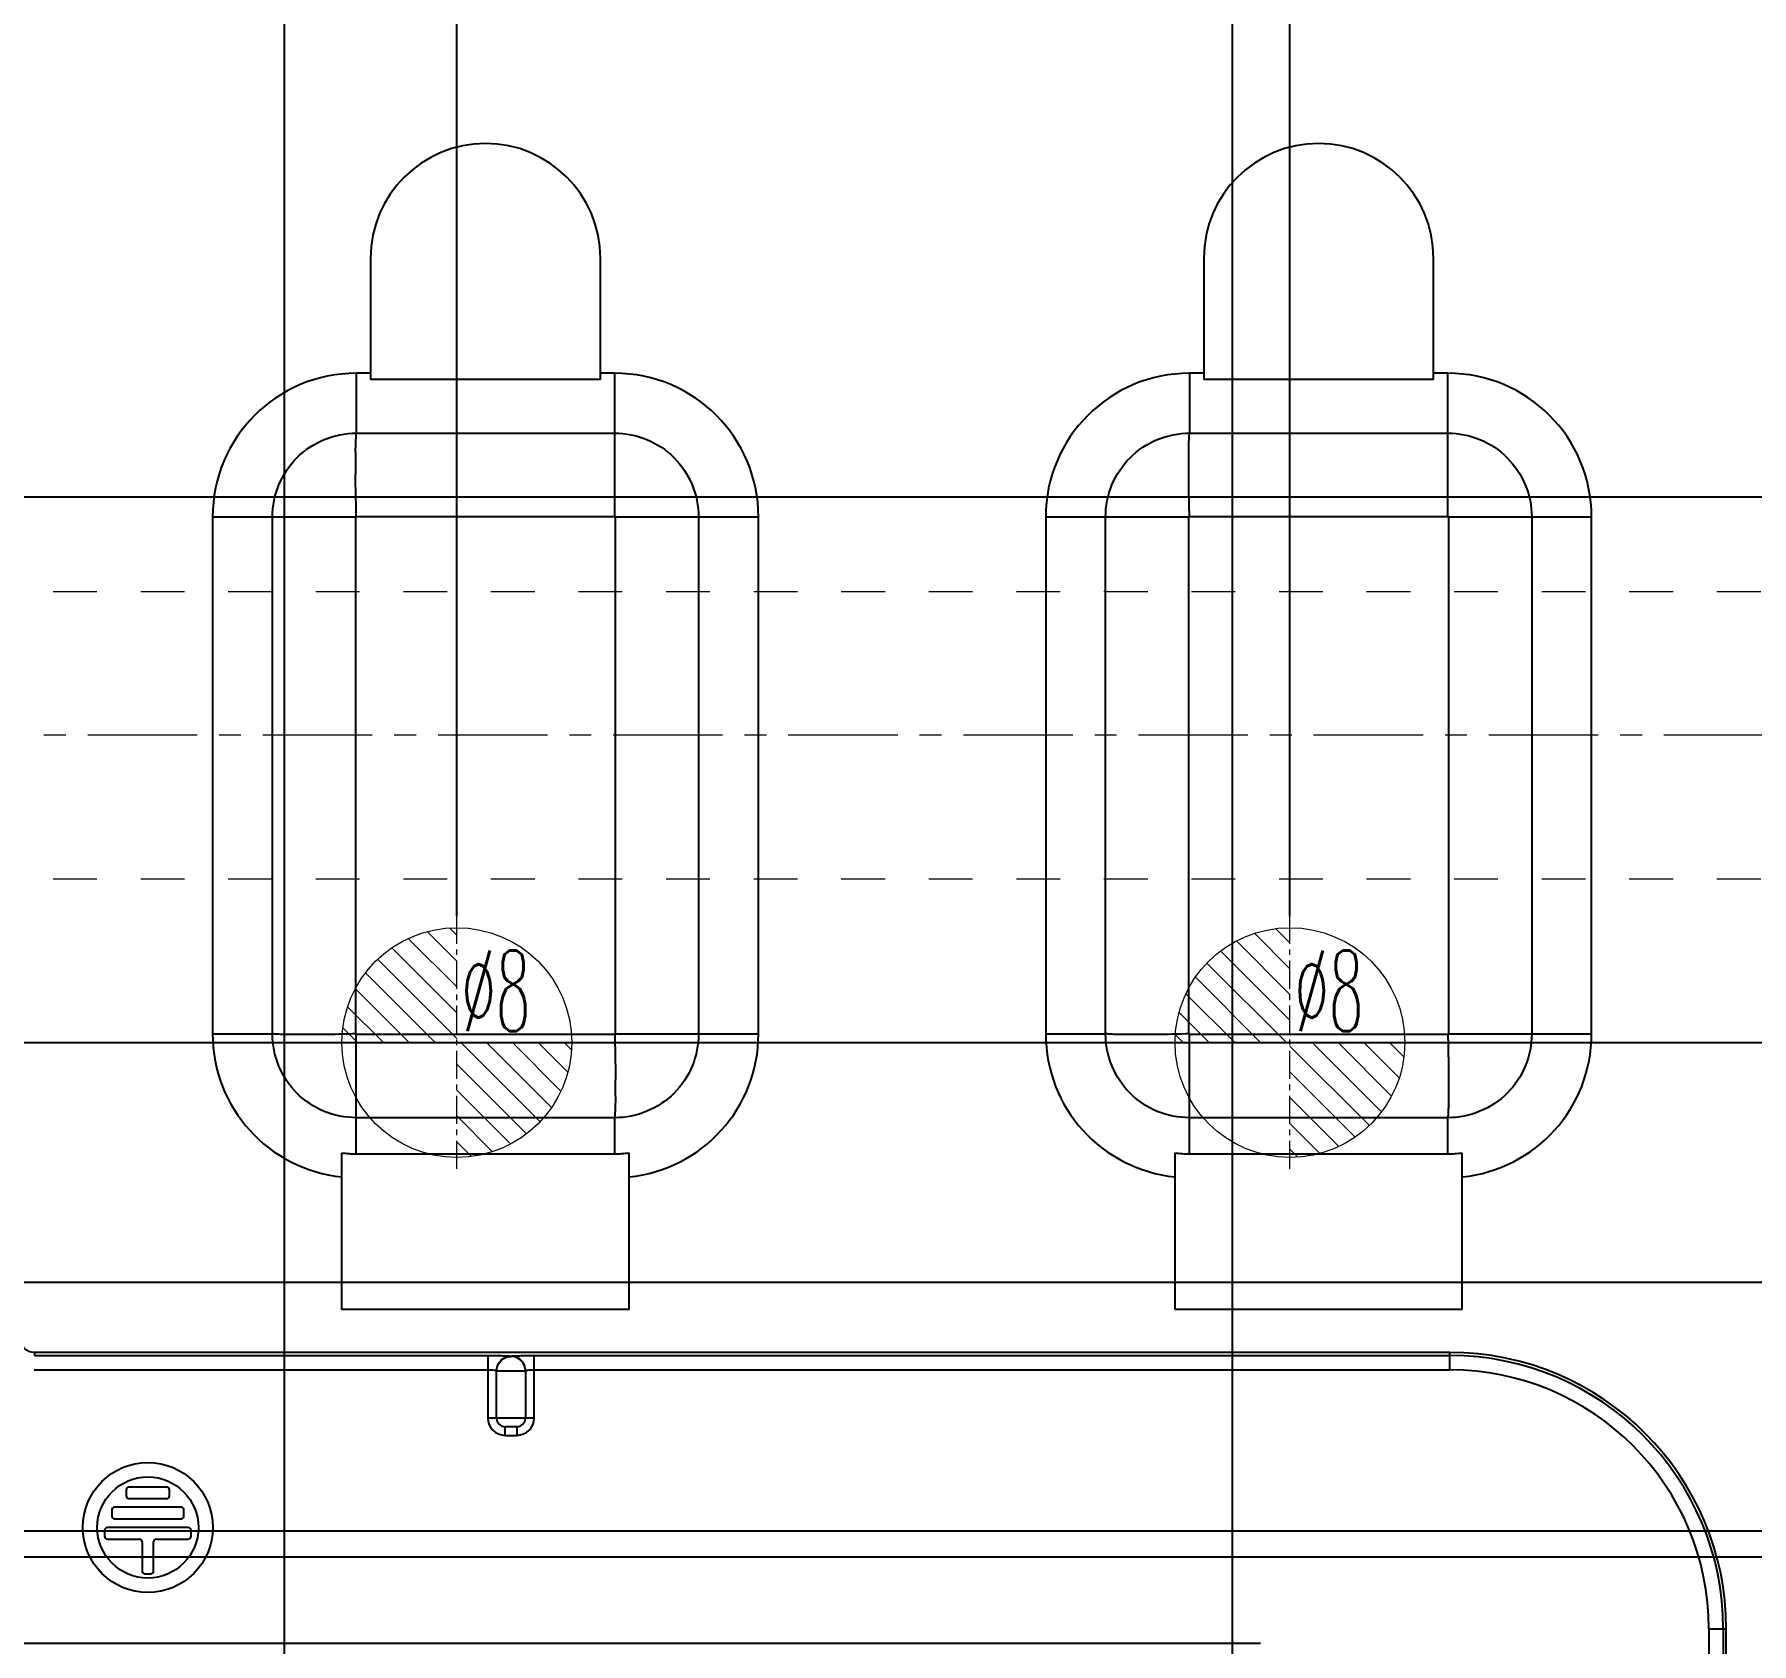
# Model space of a CAD drawing. Header units: millimetres. Extents: x 564 to 2602, y -1989 to 1042.
# Drawn here: x 882.1 to 941.9, y -684.7 to -628.7 of the extents above; entities that cross this region are included whole.
import ezdxf

# ---------------------------------------------------------------- set-up
doc = ezdxf.new("R2010")
doc.units = ezdxf.units.MM
doc.header["$LTSCALE"] = 16.335
doc.header["$PDMODE"] = 3
doc.header["$PDSIZE"] = 0.3125
doc.linetypes.add('CENTER', pattern=[0.6, 0.375, -0.075, 0.075, -0.075])
doc.linetypes.add('HIDDEN', pattern=[0.2, 0.1, -0.1])
doc.layers.get('0').update_dxf_attribs({"linetype": 'CONTINUOUS'})
doc.layers.get('Defpoints').update_dxf_attribs({"linetype": 'CONTINUOUS'})
for name, color, linetype, lineweight in [('cool', 153, 'HIDDEN', 9), ('dim', 82, 'CONTINUOUS', 9), ('epin', 13, 'CONTINUOUS', 9)]:
    doc.layers.add(name, color=color, linetype=linetype, lineweight=lineweight)
doc.layers.add('DEFAULT_2', color=8, linetype='HIDDEN')
doc.styles.get("Standard").update_dxf_attribs({"font": 'txt', "width": 0.8})
doc.styles.add('TXT05', font='txt.shx', dxfattribs={"width": 0.5, "bigfont": 'gbcbig.shx'})
doc.dimstyles.get("Standard").update_dxf_attribs({"dimtxt": 0.15625, "dimasz": 0.1875, "dimexe": 0.125, "dimexo": 0.0625, "dimtad": 0, "dimtih": 1, "dimtoh": 1, "dimdsep": 46, "dimtxsty": 'Standard', "dimcen": 0.09, "dimadec": 0, "dimazin": 0, "dimtp": 0.01, "dimtm": 0.01, "dimtfac": 1, "dimtofl": 0, "dimtmove": 0, "dimatfit": 3, "dimfxl": 0, "dimtolj": 1, "dimarcsym": 0})
doc.dimstyles.new('STANDARD$0', dxfattribs={"dimscale": 2, "dimtxt": 3, "dimasz": 3, "dimexe": 1.25, "dimexo": 0.625, "dimgap": 0.5, "dimtad": 0, "dimdsep": 46, "dimlunit": 6, "dimtxsty": 'Standard', "dimblk": 'CLOSEDBLANK', "dimcen": 0, "dimclrt": 2, "dimazin": 2, "dimtfac": 2, "dimtmove": 1, "dimatfit": 3, "dimfxl": 0, "dimtolj": 1, "dimtzin": 0, "dimarcsym": 0})

# ---------------------------------------------------------------- blocks, each defined once
blk = doc.blocks.new('epin_ejp_8')
at = {"layer": 'epin', "ltscale": 0.5}
h = blk.add_hatch(dxfattribs=at)
h.set_pattern_fill('_ANSI31', color=123, scale=0.2, angle=90, style=0)
h.set_pattern_definition([(135, (-3069.6252, 813.4417), (-0.4490128, -0.4490128), [])])
h.paths.add_polyline_path([(0, 4, 0.414214), (-4, 0), (0, 0)])
h.paths.add_polyline_path([(4, 0), (0, 0), (0, -4, 0.414214)])
at = {"layer": 'epin', "color": 1, "linetype": 'CENTER', "ltscale": 0.16}
for p, q in [((0, -4.4), (0, 4.4)), ((-4.4, 0), (4.4, 0))]:
    blk.add_line(p, q, dxfattribs=at)
at = {"layer": 'epin', "ltscale": 0.5}
blk.add_circle((0, 0), 4, dxfattribs=at)
at = {"layer": 'epin', "color": 6, "ltscale": 0.5, "style": 'TXT05', "width": 0.5}
blk.add_text('%%c8', height=2.8, dxfattribs=at).set_placement((0.16, 0.4))
blk = doc.blocks.new('*D184')
at = {"layer": 'Defpoints', "color": 0}
for p in [(877.299, -681.703), (994.221, -681.703), (827.808, -740.305)]:
    blk.add_point(p, dxfattribs=at)
at = {"layer": 'dim', "color": 6, "linetype": 'Continuous', "lineweight": -2}
blk.add_line((877.299, -681.703), (994.221, -681.703), dxfattribs=at)
at = {"layer": 'dim', "color": 4, "insert": (998.054, -681.703), "char_height": 2.5, "attachment_point": 5}
blk.add_mtext('\\A1;58.60', dxfattribs=at)
blk = doc.blocks.new('*D185')
at = {"layer": 'Defpoints', "color": 0}
for p in [(994.221, -677.636), (866.993, -680.805), (827.808, -740.305)]:
    blk.add_point(p, dxfattribs=at)
at = {"layer": 'dim', "color": 6, "linetype": 'Continuous', "lineweight": -2}
for p, q in [((986.221, -680.805), (990.221, -677.636)), ((990.221, -677.636), (994.221, -677.636)), ((866.993, -680.805), (986.221, -680.805))]:
    blk.add_line(p, q, dxfattribs=at)
at = {"layer": 'dim', "color": 4, "insert": (998.054, -677.636), "char_height": 2.5, "attachment_point": 5}
blk.add_mtext('\\A1;59.50', dxfattribs=at)
blk = doc.blocks.new('*D187')
at = {"layer": 'Defpoints', "color": 0}
for p in [(855.962, -672.151), (994.221, -672.151), (827.808, -740.305)]:
    blk.add_point(p, dxfattribs=at)
at = {"layer": 'dim', "color": 6, "linetype": 'Continuous', "lineweight": -2}
blk.add_line((855.962, -672.151), (994.221, -672.151), dxfattribs=at)
at = {"layer": 'dim', "color": 4, "insert": (997.887, -672.151), "char_height": 2.5, "attachment_point": 5}
blk.add_mtext('\\A1;68.15', dxfattribs=at)
blk = doc.blocks.new('*D188')
at = {"layer": 'Defpoints', "color": 0}
for p in [(858.262, -663.805), (994.221, -663.805), (827.808, -740.305)]:
    blk.add_point(p, dxfattribs=at)
at = {"layer": 'dim', "color": 6, "linetype": 'Continuous', "lineweight": -2}
blk.add_line((858.262, -663.805), (994.221, -663.805), dxfattribs=at)
at = {"layer": 'dim', "color": 4, "insert": (998.054, -663.805), "char_height": 2.5, "attachment_point": 5}
blk.add_mtext('\\A1;76.50', dxfattribs=at)
blk = doc.blocks.new('*D189')
at = {"layer": 'Defpoints', "color": 0}
for p in [(857.808, -644.805), (994.221, -644.805), (827.808, -740.305)]:
    blk.add_point(p, dxfattribs=at)
at = {"layer": 'dim', "color": 6, "linetype": 'Continuous', "lineweight": -2}
blk.add_line((857.808, -644.805), (994.221, -644.805), dxfattribs=at)
at = {"layer": 'dim', "color": 4, "insert": (998.054, -644.805), "char_height": 2.5, "attachment_point": 5}
blk.add_mtext('\\A1;95.50', dxfattribs=at)
blk = doc.blocks.new('*D190')
at = {"layer": 'Defpoints', "color": 0}
for p in [(962.551, -639.805), (994.375, -639.805), (827.808, -740.305)]:
    blk.add_point(p, dxfattribs=at)
at = {"layer": 'dim', "color": 6, "linetype": 'Continuous', "lineweight": -2}
blk.add_line((962.551, -639.805), (994.375, -639.805), dxfattribs=at)
at = {"layer": 'dim', "color": 4, "insert": (998.542, -639.805), "char_height": 2.5, "attachment_point": 5}
blk.add_mtext('\\A1;100.50', dxfattribs=at)
blk = doc.blocks.new('*D198')
at = {"layer": 'Defpoints', "color": 0}
for p in [(890.808, -609.288), (890.808, -732.405), (827.808, -740.305)]:
    blk.add_point(p, dxfattribs=at)
at = {"layer": 'dim', "color": 6, "linetype": 'Continuous', "lineweight": -2}
blk.add_line((890.808, -732.405), (890.808, -609.288), dxfattribs=at)
at = {"layer": 'dim', "color": 4, "insert": (890.808, -605.621), "char_height": 2.5, "attachment_point": 5, "rotation": 90}
blk.add_mtext('\\A1;63.00', dxfattribs=at)
blk = doc.blocks.new('*D199')
at = {"layer": 'Defpoints', "color": 0}
for p in [(923.808, -609.288), (923.808, -732.405), (827.808, -740.305)]:
    blk.add_point(p, dxfattribs=at)
at = {"layer": 'dim', "color": 6, "linetype": 'Continuous', "lineweight": -2}
blk.add_line((923.808, -732.405), (923.808, -609.288), dxfattribs=at)
at = {"layer": 'dim', "color": 4, "insert": (923.808, -605.621), "char_height": 2.5, "attachment_point": 5, "rotation": 90}
blk.add_mtext('\\A1;96.00', dxfattribs=at)
blk = doc.blocks.new('*D200')
at = {"layer": 'Defpoints', "color": 0}
for p in [(951.808, -609.288), (951.808, -734.405), (827.808, -740.305)]:
    blk.add_point(p, dxfattribs=at)
at = {"layer": 'dim', "color": 6, "linetype": 'Continuous', "lineweight": -2}
blk.add_line((951.808, -734.405), (951.808, -609.288), dxfattribs=at)
at = {"layer": 'dim', "color": 4, "insert": (951.808, -604.955), "char_height": 2.5, "attachment_point": 5, "rotation": 90}
blk.add_mtext('\\A1;124.00', dxfattribs=at)
blk = doc.blocks.new('*D201')
at = {"layer": 'Defpoints', "color": 0}
for p in [(930.348, -609.288), (925.808, -659.405), (827.808, -740.305)]:
    blk.add_point(p, dxfattribs=at)
at = {"layer": 'dim', "color": 6, "linetype": 'Continuous', "lineweight": -2}
for p, q in [((930.348, -613.288), (930.348, -609.288)), ((925.808, -617.288), (930.348, -613.288)), ((925.808, -659.405), (925.808, -617.288))]:
    blk.add_line(p, q, dxfattribs=at)
at = {"layer": 'dim', "color": 4, "insert": (930.348, -605.621), "char_height": 2.5, "attachment_point": 5, "rotation": 90}
blk.add_mtext('\\A1;98.00', dxfattribs=at)
blk = doc.blocks.new('*D202')
at = {"layer": 'Defpoints', "color": 0}
for p in [(896.808, -609.288), (896.808, -659.405), (827.808, -740.305)]:
    blk.add_point(p, dxfattribs=at)
at = {"layer": 'dim', "color": 6, "linetype": 'Continuous', "lineweight": -2}
blk.add_line((896.808, -659.405), (896.808, -609.288), dxfattribs=at)
at = {"layer": 'dim', "color": 4, "insert": (896.808, -605.621), "char_height": 2.5, "attachment_point": 5, "rotation": 90}
blk.add_mtext('\\A1;69.00', dxfattribs=at)
blk = doc.blocks.new('*D203')
at = {"layer": 'Defpoints', "color": 0}
for p in [(960.808, -609.288), (960.808, -635.997), (827.808, -740.305)]:
    blk.add_point(p, dxfattribs=at)
at = {"layer": 'dim', "color": 6, "linetype": 'Continuous', "lineweight": -2}
blk.add_line((960.808, -635.997), (960.808, -609.288), dxfattribs=at)
at = {"layer": 'dim', "color": 4, "insert": (960.808, -604.955), "char_height": 2.5, "attachment_point": 5, "rotation": 90}
blk.add_mtext('\\A1;133.00', dxfattribs=at)
blk = doc.blocks.new('_ClosedBlank')
at = {"color": 0, "linetype": 'ByBlock', "lineweight": -2}
for p, q in [((-1, 0.1667), (0, 0)), ((-1, 0.1667), (-1, -0.1667)), ((0, 0), (-1, -0.1667))]:
    blk.add_line(p, q, dxfattribs=at)
blk = doc.blocks.new('*D237')
at = {"color": 6, "linetype": 'Continuous', "lineweight": -2}
for p, q in [((670.308, -635.805), (670.308, -578.277)), ((680.308, -578.277), (723.053, -578.277)), ((975.308, -578.277), (757.72, -578.277)), ((985.308, -635.805), (985.308, -578.277))]:
    blk.add_line(p, q, dxfattribs=at)
at = {"layer": 'Defpoints', "color": 0}
for p in [(670.308, -578.277), (670.308, -635.805), (985.308, -635.805)]:
    blk.add_point(p, dxfattribs=at)
at = {"color": 6, "lineweight": -2, "xscale": 10, "yscale": 10, "zscale": 10, "rotation": 180}
blk.add_blockref('_ClosedBlank', (670.308, -578.277), dxfattribs=at)
at = {"color": 6, "lineweight": -2, "xscale": 10, "yscale": 10, "zscale": 10}
blk.add_blockref('_ClosedBlank', (985.308, -578.277), dxfattribs=at)
at = {"color": 4, "insert": (740.386, -578.277), "char_height": 10, "attachment_point": 5}
blk.add_mtext('\\A1;315.00', dxfattribs=at)

msp = doc.modelspace()

# ---------------------------------------------------------------- linework, layer by layer
at = {"color": 7, "linetype": 'Continuous'}
for p, q in [((893.808, -636.505), (893.808, -640.72)), ((901.808, -640.72), (901.808, -636.505)), ((922.808, -636.505), (922.808, -640.72)), ((930.808, -640.72), (930.808, -636.505)), ((893.308, -640.505), (893.308, -642.589)), ((893.808, -640.505), (893.308, -640.505)), ((901.808, -640.72), (893.808, -640.72)), ((902.308, -640.505), (901.808, -640.505)), ((902.308, -645.487), (902.308, -640.505)), ((922.308, -640.505), (922.308, -642.589)), ((922.808, -640.505), (922.308, -640.505)), ((930.808, -640.72), (922.808, -640.72)), ((931.308, -640.505), (930.808, -640.505)), ((931.308, -645.487), (931.308, -640.505)), ((893.308, -642.589), (902.308, -642.589)), ((922.308, -642.589), (931.308, -642.589)), ((888.308, -645.505), (888.308, -663.505)), ((888.308, -645.505), (893.289, -645.505)), ((890.391, -663.505), (890.391, -645.505)), ((893.289, -663.524), (893.289, -645.487)), ((893.289, -645.487), (902.326, -645.487)), ((902.326, -645.487), (902.326, -663.524)), ((902.326, -645.505), (907.308, -645.505)), ((905.224, -645.505), (905.224, -663.505)), ((907.308, -663.505), (907.308, -645.505)), ((917.308, -645.505), (917.308, -663.505)), ((917.308, -645.505), (922.289, -645.505)), ((919.391, -663.505), (919.391, -645.505)), ((922.289, -663.524), (922.289, -645.487)), ((922.289, -645.487), (931.326, -645.487)), ((931.326, -645.487), (931.326, -663.524)), ((931.326, -645.505), (936.308, -645.505)), ((934.224, -645.505), (934.224, -663.505)), ((936.308, -663.505), (936.308, -645.505)), ((888.308, -663.505), (890.391, -663.505)), ((902.326, -663.505), (907.308, -663.505)), ((917.308, -663.505), (919.391, -663.505)), ((931.326, -663.505), (936.308, -663.505)), ((902.326, -663.524), (893.289, -663.524)), ((893.308, -667.681), (893.308, -663.524)), ((931.326, -663.524), (922.289, -663.524)), ((922.308, -667.681), (922.308, -663.524)), ((902.308, -666.422), (893.308, -666.422)), ((902.308, -667.681), (902.308, -666.422)), ((931.308, -666.422), (922.308, -666.422)), ((931.308, -667.681), (931.308, -666.422)), ((892.808, -673.093), (892.808, -667.646)), ((893.308, -667.681), (902.308, -667.681)), ((902.808, -673.093), (902.808, -667.646)), ((921.808, -673.093), (921.808, -667.646)), ((922.308, -667.681), (931.308, -667.681)), ((931.808, -673.093), (931.808, -667.646)), ((902.808, -673.093), (892.808, -673.093)), ((931.808, -673.093), (921.808, -673.093)), ((882.105, -674.593), (882.104, -674.699)), ((882.104, -674.699), (897.891, -674.699)), ((931.374, -674.593), (882.106, -674.593)), ((897.891, -674.699), (897.891, -676.877)), ((899.5, -674.699), (931.374, -674.699)), ((899.5, -676.877), (899.5, -674.699)), ((931.374, -675.199), (931.374, -674.593)), ((882.102, -675.199), (897.891, -675.199)), ((898.193, -676.876), (898.193, -675.227)), ((898.193, -675.234), (899.198, -675.234)), ((899.198, -675.227), (899.198, -676.876)), ((899.5, -675.199), (931.374, -675.199)), ((898.193, -676.876), (897.891, -676.876)), ((898.893, -676.876), (898.233, -676.876)), ((898.896, -677.178), (898.494, -677.178)), ((898.494, -677.48), (898.494, -677.178)), ((898.896, -677.178), (898.896, -677.48)), ((899.5, -676.876), (899.198, -676.876)), ((898.494, -677.48), (898.896, -677.48)), ((940.392, -684.217), (940.997, -684.217)), ((940.392, -684.217), (940.392, -695.478)), ((940.892, -684.217), (940.892, -695.478)), ((940.997, -789.794), (940.997, -684.217)), ((924.788, -684.731), (880.394, -684.731))]:
    msp.add_line(p, q, dxfattribs=at)
at = {"color": 2, "linetype": 'Continuous'}
for p, q in [((885.3, -679.38), (885.3, -679.581)), ((886.708, -679.279), (885.401, -679.279)), ((886.808, -679.581), (886.808, -679.38)), ((884.797, -680.084), (884.797, -680.285)), ((887.211, -679.983), (884.898, -679.983)), ((885.401, -679.682), (886.708, -679.682)), ((887.311, -680.285), (887.311, -680.084)), ((884.546, -680.788), (884.546, -680.989)), ((887.462, -680.687), (884.647, -680.687)), ((884.898, -680.385), (887.211, -680.385)), ((887.563, -680.989), (887.563, -680.788)), ((884.647, -681.089), (885.753, -681.089)), ((885.853, -681.19), (885.853, -682.195)), ((886.255, -682.195), (886.255, -681.19)), ((886.356, -681.089), (887.462, -681.089)), ((885.954, -682.296), (886.155, -682.296))]:
    msp.add_line(p, q, dxfattribs=at)
for radius in [2.262, 1.76]:
    msp.add_circle((886.054, -680.687), radius, dxfattribs=at)
at = {"color": 7, "linetype": 'Continuous'}
for centre, radius, start, end in [((897.808, -636.505), 4, 0, 180), ((926.808, -636.505), 4, 0, 180), ((893.308, -645.505), 5, 90, 180), ((902.308, -645.505), 5, 0, 90), ((922.308, -645.505), 5, 90, 180), ((931.308, -645.505), 5, 0, 90), ((893.308, -663.505), 5, 180, 264.26083), ((902.308, -663.505), 5, 275.73917, 0), ((922.308, -663.505), 5, 180, 264.26083), ((931.308, -663.505), 5, 275.73917, 0), ((931.374, -684.217), 9.623, 0, 90), ((931.374, -684.217), 9.518, 0, 90), ((931.374, -684.217), 9.018, 0, 90), ((898.494, -676.876), 0.603, 180.06541, 270.00014), ((898.494, -676.876), 0.302, 180, 270), ((898.896, -676.876), 0.302, 270, 0), ((898.896, -676.876), 0.603, 269.99951, 359.93469)]:
    msp.add_arc(centre, radius, start, end, dxfattribs=at)
at = {"color": 2, "linetype": 'Continuous'}
for centre, start, end in [((885.401, -679.38), 90, 180), ((885.401, -679.581), 180, 270), ((886.708, -679.38), 0, 90), ((886.708, -679.581), 270, 0), ((884.898, -680.084), 90, 180), ((887.211, -680.084), 0, 90), ((884.647, -680.788), 90, 180), ((884.898, -680.285), 180, 270), ((887.211, -680.285), 270, 0), ((887.462, -680.788), 0, 90), ((884.647, -680.989), 180, 270), ((885.753, -681.19), 0, 90), ((886.356, -681.19), 90, 180), ((887.462, -680.989), 270, 0), ((885.954, -682.195), 180, 270), ((886.155, -682.195), 270, 0)]:
    msp.add_arc(centre, 0.101, start, end, dxfattribs=at)
at = {"color": 7, "linetype": 'Continuous'}
for centre, start_param, end_param in [((893.308, -664.057), -3.281636, -3.141593), ((902.308, -664.057), -3.141593, -3.001549), ((922.308, -664.057), -3.281636, -3.141593), ((931.308, -664.057), -3.141593, -3.001549)]:
    msp.add_ellipse(centre, major_axis=(0, 3.624), ratio=0.988343, start_param=start_param, end_param=end_param, dxfattribs=at)
for points, knots in [([(890.391, -645.505), (890.392, -645.126), (890.543, -644.359), (891.192, -643.39), (892.162, -642.743), (892.928, -642.588), (893.308, -642.589)], [0, 0, 0, 0, 0.250026, 0.500015, 0.749949, 1, 1, 1, 1]), ([(893.308, -645.487), (893.308, -645.165), (893.287, -644.694), (893.287, -644.085), (893.291, -643.677), (893.288, -643.317), (893.287, -643.014), (893.298, -642.778), (893.307, -642.644), (893.308, -642.589)], [0, 0, 0, 0, 0.332732, 0.488013, 0.630167, 0.755467, 0.86071, 0.943043, 1, 1, 1, 1]), ([(902.308, -642.589), (902.687, -642.589), (903.454, -642.741), (904.423, -643.39), (905.07, -644.36), (905.225, -645.126), (905.224, -645.505)], [0, 0, 0, 0, 0.250026, 0.500015, 0.749949, 1, 1, 1, 1]), ([(919.391, -645.505), (919.392, -645.126), (919.543, -644.359), (920.192, -643.39), (921.162, -642.743), (921.928, -642.588), (922.308, -642.589)], [0, 0, 0, 0, 0.250026, 0.500015, 0.749949, 1, 1, 1, 1]), ([(922.308, -645.487), (922.308, -645.165), (922.287, -644.694), (922.287, -644.085), (922.291, -643.677), (922.288, -643.317), (922.287, -643.014), (922.298, -642.778), (922.307, -642.644), (922.308, -642.589)], [0, 0, 0, 0, 0.332732, 0.488013, 0.630167, 0.755467, 0.86071, 0.943043, 1, 1, 1, 1]), ([(931.308, -642.589), (931.687, -642.589), (932.454, -642.741), (933.423, -643.39), (934.07, -644.36), (934.225, -645.126), (934.224, -645.505)], [0, 0, 0, 0, 0.250026, 0.500015, 0.749949, 1, 1, 1, 1]), ([(893.308, -666.422), (892.928, -666.421), (892.162, -666.27), (891.192, -665.621), (890.546, -664.651), (890.39, -663.885), (890.391, -663.505)], [0, 0, 0, 0, 0.250026, 0.500015, 0.749949, 1, 1, 1, 1]), ([(893.289, -663.505), (892.968, -663.505), (892.496, -663.526), (891.887, -663.526), (891.479, -663.522), (891.119, -663.525), (890.817, -663.526), (890.581, -663.515), (890.446, -663.506), (890.391, -663.505)], [0, 0, 0, 0, 0.332732, 0.488013, 0.630167, 0.755467, 0.86071, 0.943043, 1, 1, 1, 1]), ([(905.224, -663.505), (905.224, -663.885), (905.072, -664.651), (904.423, -665.621), (903.453, -666.267), (902.687, -666.423), (902.308, -666.422)], [0, 0, 0, 0, 0.250026, 0.500015, 0.749949, 1, 1, 1, 1]), ([(922.308, -666.422), (921.928, -666.421), (921.162, -666.27), (920.192, -665.621), (919.546, -664.651), (919.39, -663.885), (919.391, -663.505)], [0, 0, 0, 0, 0.250026, 0.500015, 0.749949, 1, 1, 1, 1]), ([(922.289, -663.505), (921.968, -663.505), (921.496, -663.526), (920.887, -663.526), (920.479, -663.522), (920.119, -663.525), (919.817, -663.526), (919.581, -663.515), (919.446, -663.506), (919.391, -663.505)], [0, 0, 0, 0, 0.332732, 0.488013, 0.630167, 0.755467, 0.86071, 0.943043, 1, 1, 1, 1]), ([(934.224, -663.505), (934.224, -663.885), (934.072, -664.651), (933.423, -665.621), (932.453, -666.267), (931.687, -666.423), (931.308, -666.422)], [0, 0, 0, 0, 0.250026, 0.500015, 0.749949, 1, 1, 1, 1]), ([(902.308, -663.524), (902.308, -663.845), (902.328, -664.317), (902.328, -664.925), (902.325, -665.334), (902.327, -665.694), (902.328, -665.996), (902.317, -666.232), (902.308, -666.367), (902.308, -666.422)], [0, 0, 0, 0, 0.332732, 0.488013, 0.630167, 0.755467, 0.86071, 0.943043, 1, 1, 1, 1]), ([(931.308, -663.524), (931.308, -663.845), (931.328, -664.317), (931.328, -664.925), (931.325, -665.334), (931.327, -665.694), (931.328, -665.996), (931.317, -666.232), (931.308, -666.367), (931.308, -666.422)], [0, 0, 0, 0, 0.332732, 0.488013, 0.630167, 0.755467, 0.86071, 0.943043, 1, 1, 1, 1]), ([(882.106, -674.593), (881.978, -674.595), (881.709, -674.486), (881.602, -674.219), (881.602, -674.09)], [0, 0, 0, 0, 0.500012, 1, 1, 1, 1]), ([(897.891, -674.699), (897.995, -674.699), (898.146, -674.7), (898.338, -674.703), (898.458, -674.707), (898.557, -674.711), (898.628, -674.715), (898.672, -674.72), (898.69, -674.724), (898.696, -674.726), (898.696, -674.728)], [0, 0, 0, 0, 0.386585, 0.560633, 0.712428, 0.83587, 0.925938, 0.98044, 0.994336, 1, 1, 1, 1]), ([(898.198, -675.234), (898.198, -675.147), (898.245, -674.972), (898.373, -674.844), (898.448, -674.801)], [0, 0, 0, 0, 0.499934, 1, 1, 1, 1]), ([(898.265, -674.977), (898.308, -674.902), (898.436, -674.773), (898.612, -674.727), (898.698, -674.727)], [0, 0, 0, 0, 0.499934, 1, 1, 1, 1]), ([(898.696, -674.728), (898.696, -674.723), (898.725, -674.722), (898.759, -674.714), (898.836, -674.711), (898.932, -674.707), (899.053, -674.703), (899.245, -674.7), (899.396, -674.699), (899.5, -674.699)], [0, 0, 0, 0, 0.018164, 0.071603, 0.161959, 0.285606, 0.437665, 0.612109, 1, 1, 1, 1]), ([(899.131, -674.977), (899.088, -674.902), (898.96, -674.773), (898.784, -674.727), (898.698, -674.727)], [0, 0, 0, 0, 0.499934, 1, 1, 1, 1]), ([(899.198, -675.234), (899.198, -675.147), (899.152, -674.972), (899.023, -674.844), (898.948, -674.801)], [0, 0, 0, 0, 0.499979, 1, 1, 1, 1]), ([(897.891, -675.199), (897.929, -675.199), (898.001, -675.2), (898.085, -675.204), (898.138, -675.21), (898.167, -675.215), (898.183, -675.219), (898.193, -675.224), (898.193, -675.227)], [0, 0, 0, 0, 0.378255, 0.699265, 0.822763, 0.915255, 0.973952, 1, 1, 1, 1]), ([(899.198, -675.227), (899.198, -675.224), (899.208, -675.219), (899.224, -675.215), (899.252, -675.21), (899.306, -675.205), (899.39, -675.2), (899.461, -675.199), (899.5, -675.199)], [0, 0, 0, 0, 0.025983, 0.08454, 0.176933, 0.300342, 0.621293, 1, 1, 1, 1])]:
    msp.add_open_spline(points, degree=3, knots=knots, dxfattribs=at)
for points in [[(898.448, -674.801), (898.523, -674.758), (898.612, -674.734), (898.698, -674.734)], [(898.948, -674.801), (898.873, -674.758), (898.784, -674.734), (898.698, -674.734)], [(898.198, -675.227), (898.198, -675.14), (898.222, -675.051), (898.265, -674.977)], [(899.198, -675.227), (899.198, -675.14), (899.174, -675.051), (899.131, -674.977)]]:
    msp.add_open_spline(points, degree=3, dxfattribs=at)
at = {"layer": 'cool', "ltscale": 0.932966}
for p, q in [((684.638, -648.105), (970.978, -648.105)), ((684.638, -658.105), (970.978, -658.105))]:
    msp.add_line(p, q, dxfattribs=at)
at = {"layer": 'cool', "color": 1, "linetype": 'CENTER', "ltscale": 0.621977}
msp.add_line((985.308, -653.105), (670.308, -653.105), dxfattribs=at)
at = {"layer": 'DEFAULT_2', "color": 8, "linetype": 'HIDDEN'}
for p, q in [((898.233, -676.876), (898.193, -676.876)), ((899.198, -676.876), (898.893, -676.876))]:
    msp.add_line(p, q, dxfattribs=at)

# ---------------------------------------------------------------- block references
at = {"layer": 'epin'}
for p in [(896.808, -663.805), (925.808, -663.805)]:
    msp.add_blockref('epin_ejp_8', p, dxfattribs=at)

# ---------------------------------------------------------------- dimensions: what is measured, and where the dimension line sits
dim = msp.add_linear_dim(base=(670.308, -578.277), p1=(985.308, -635.805), p2=(670.308, -635.805), dimstyle='STANDARD$0', override={"dimtxt": 5, "dimasz": 5, "dimexe": 0, "dimexo": 0, "dimgap": 0, "dimzin": 0, "dimclrd": 6, "dimclre": 6, "dimclrt": 4, "dimfxl": 1.25})
dim.commit()
dim.dimension.update_dxf_attribs({"geometry": '*D237', "text_midpoint": (740.386, -578.277), "dimtype": 160})
at = {"layer": 'dim'}
for feature_location, offset, dtype, picture, middle in [((951.808, -734.405), (0, 125.117), 1, '*D200', (951.808, -604.955)), ((960.808, -635.997), (0, 26.709), 1, '*D203', (960.808, -604.955)), ((890.808, -732.405), (0, 123.117), 1, '*D198', (890.808, -605.621)), ((923.808, -732.405), (0, 123.117), 1, '*D199', (923.808, -605.621)), ((925.808, -659.405), (4.54, 50.117), 1, '*D201', (930.348, -605.621)), ((896.808, -659.405), (0, 50.117), 1, '*D202', (896.808, -605.621)), ((962.551, -639.805), (31.825, 0), 0, '*D190', (998.542, -639.805)), ((857.808, -644.805), (136.413, 0), 0, '*D189', (998.054, -644.805)), ((858.262, -663.805), (135.959, 0), 0, '*D188', (998.054, -663.805)), ((855.962, -672.151), (138.259, 0), 0, '*D187', (997.887, -672.151)), ((866.993, -680.805), (127.228, 3.17), 0, '*D185', (998.054, -677.636)), ((877.299, -681.703), (116.922, 0), 0, '*D184', (998.054, -681.703))]:
    dim = msp.add_ordinate_dim(feature_location=feature_location, offset=offset, dtype=dtype, origin=(827.808, -740.305), dimstyle='Standard', override={"dimtxt": 2.5, "dimasz": 2, "dimexe": 0, "dimexo": 0, "dimgap": 0, "dimtih": 0, "dimtoh": 0, "dimzin": 0, "dimcen": 0, "dimclrd": 6, "dimclre": 6, "dimclrt": 4, "dimadec": 2, "dimtp": 0, "dimtm": 0, "dimfxl": 1.25, "dimtzin": 0}, dxfattribs=at)
    dim.commit()
    dim.dimension.update_dxf_attribs({"geometry": picture, "text_midpoint": middle})

doc.saveas('drawing.dxf')
